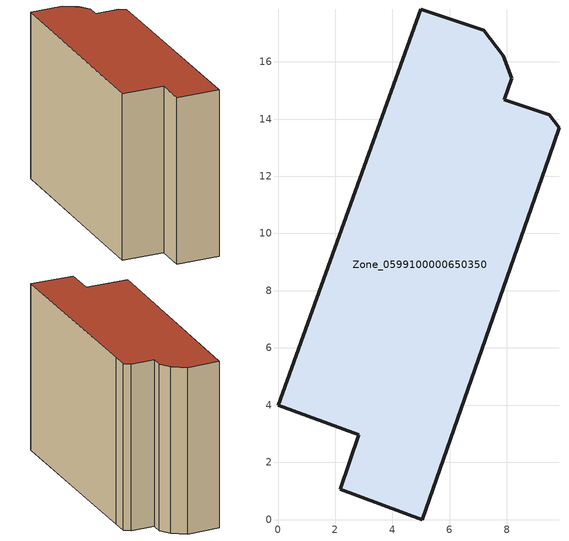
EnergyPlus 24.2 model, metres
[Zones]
Zone_0599100000650350
 floor ground (C_G): 7.88,16.21 8.17,15.42 7.91,14.68 9.48,14.14 9.82,13.7 9.48,12.68 5.05,0 2.17,1.06 2.82,2.96 0,3.99 4.99,17.83 7.19,17.1 z0
 wall outside (C_F): 5.05,0 9.48,12.68 9.82,13.7 9.48,14.14 7.91,14.68 8.17,15.42 7.88,16.21 7.19,17.1 4.99,17.83 0,3.99 2.82,2.96 2.17,1.06 5.05,0 z0:12
 roof outside (C_R): 9.48,12.68 9.82,13.7 9.48,14.14 7.91,14.68 8.17,15.42 7.88,16.21 7.19,17.1 4.99,17.83 0,3.99 2.82,2.96 2.17,1.06 5.05,0 z12
[BUILDING]
Pand.0599100000650350: North Axis=0; Terrain=City; Loads Convergence Tolerance Value=0.04; Temperature Convergence Tolerance Value=0.4; Solar Distribution=FullExterior; Maximum Number of Warmup Days=25; Minimum Number of Warmup Days=1
[Site:Location]
Rotterdam.The.Hague.AP_ZH_NLD Design_Conditions: Latitude=51.96; Longitude=4.45; Time Zone=1; Elevation=-4.5
[SITE:GROUNDTEMPERATURE:BUILDINGSURFACE]
18, 18, 18, 18, 18, 18, 18, 18, 18, 18, 18, 18
[MATERIAL] Thermal Absorptance=0.9; Solar Absorptance=0.7; Visible Absorptance=0.7
Name | Roughness | Thickness | Conductivity | Density | Specific Heat
G.TI.1946 | MediumSmooth | 0.15 | 1 | 540 | 1210
F.TI.1946 | Rough | 0.3 | 0.857143 | 1920 | 840
R.TI.1946 | MediumRough | 0.2 | 0.1 | 1500 | 1000
[CONSTRUCTION]
C_G: G.TI.1946
C_F: F.TI.1946
C_R: R.TI.1946
[ZONE]
Zone_0599100000650350: Type=1; Multiplier=1; Ceiling Height=Autocalculate; Volume=Autocalculate; Floor Area=autocalculate; Part of Total Floor Area=Yes
[ZONEINFILTRATION:DESIGNFLOWRATE]
Infil_Zone_0599100000650350: Zone or ZoneList or Space or SpaceList=Zone_0599100000650350; Schedule=AlwaysOn; Design Flow Rate Calculation Method=Flow/Area; Flow Rate per Floor Area=0.003; Constant Term Coefficient=1; Temperature Term Coefficient=0; Velocity Term Coefficient=0; Velocity Squared Term Coefficient=0
[HVACTEMPLATE:ZONE:IDEALLOADSAIRSYSTEM]
Zone_0599100000650350: Maximum Heating Supply Air Temperature=50; Minimum Cooling Supply Air Temperature=13; Maximum Heating Supply Air Humidity Ratio=0.0156; Minimum Cooling Supply Air Humidity Ratio=0.0077; Heating Limit=NoLimit; Cooling Limit=NoLimit; Dehumidification Control Type=ConstantSensibleHeatRatio; Cooling Sensible Heat Ratio=0.7; Dehumidification Setpoint=60; Humidification Control Type=None; Humidification Setpoint=30; Outdoor Air Method=None; Outdoor Air Flow Rate per Person=0.00944; Outdoor Air Flow Rate per Zone Floor Area=0; Outdoor Air Flow Rate per Zone=0; Demand Controlled Ventilation Type=None; Outdoor Air Economizer Type=NoEconomizer; Heat Recovery Type=None; Sensible Heat Recovery Effectiveness=0.7; Latent Heat Recovery Effectiveness=0.65
[ZONECONTROL:THERMOSTAT]
ThermostatControl_Zone_0599100000650350: Zone or ZoneList=Zone_0599100000650350; Control Type Schedule=DualSetpointControlType; Control 1=Thermostat_Zone_0599100000650350; Temperature Difference Between Cutout And Setpoint=0
[THERMOSTATSETPOINT:DUALSETPOINT]
Thermostat_Zone_0599100000650350: Heating Setpoint Temperature Schedule=HeatingSetpoint_Zone_0599100000650350; Cooling Setpoint Temperature Schedule=CoolingSetpoint_Zone_0599100000650350
[SCHEDULE:COMPACT]
HeatingSetpoint_Zone_0599100000650350: Through: 12/31, For: AllDays, Until: 24:00, 21
CoolingSetpoint_Zone_0599100000650350: Through: 12/31, For: AllDays, Until: 24:00, 24
DualSetpointControlType: Through: 12/31, For: AllDays, Until: 24:00, 4
AlwaysOn: Through: 12/31, For: AllDays, Until: 24:00, 1
